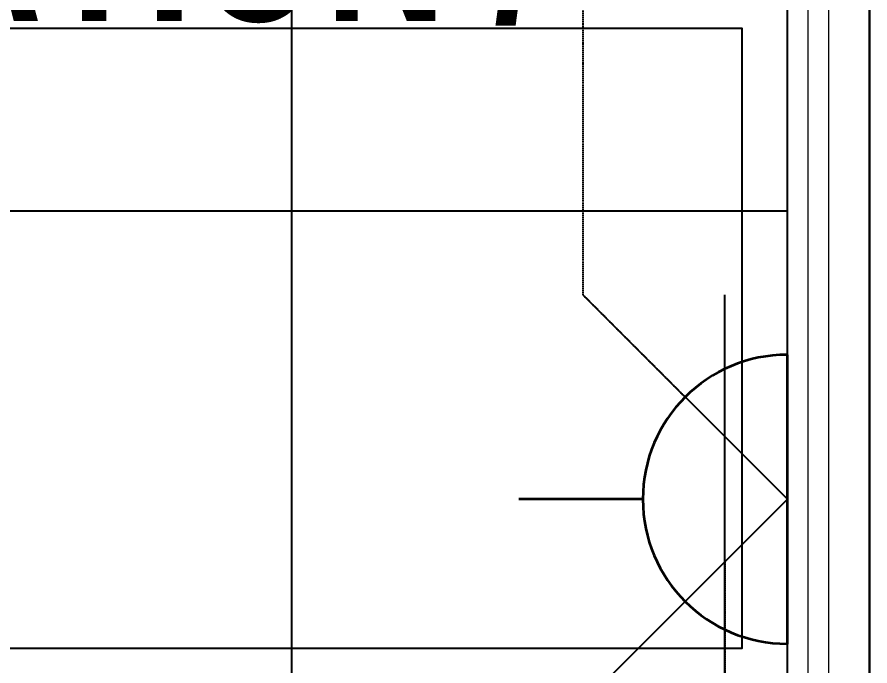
# Model space of a CAD drawing. Extents: x -12260 to 57327, y -29287 to 19916.
# Drawn here: x 41843 to 42876, y -7591 to -6805 of the extents above; entities that cross this region are included whole.
import ezdxf
from ezdxf.enums import TextEntityAlignment as Align

# ---------------------------------------------------------------- set-up
doc = ezdxf.new("R2010")
doc.units = 0
doc.header["$LTSCALE"] = 0.25
doc.linetypes.add('DASHDOT', pattern=[25.4, 12.7, -6.35, 0, -6.35])
doc.linetypes.add('HIDDEN', pattern=[9.525, 6.35, -3.175])
for name, color, linetype, lineweight in [('01-First Floor-FUR$0$72_EGR_BASE_TEXT', 252, 'Continuous', 5), ('01-First Floor-FUR$0$Aluminum', 251, 'Continuous', 5), ('01-First Floor-FUR$0$LOADING', 253, 'Continuous', 5), ('01-First Floor-FUR$0$Walls', 251, 'Continuous', 5), ('E-LITE-CLNG-CNDT', 6, 'DASHDOT', 35), ('E-LITE-EXIT-NUMB', 6, 'Continuous', 25), ('E-POWR-FLOR-CNDT', 6, 'HIDDEN', 25), ('E-POWR-WALL @ 100', 4, 'Continuous', 35)]:
    doc.layers.add(name, color=color, linetype=linetype, lineweight=lineweight)
doc.layers.add('01-First Floor-FUR$0$FALSE CEILING', color=251, linetype='Continuous')
doc.styles.add('01-First Floor-FUR$0$X3G_ENTITY_9EC9', font='swisscl.ttf', dxfattribs={"height": 0.2})
doc.styles.add('DC_SIMPLEX', font='SIMPLEX.shx', dxfattribs={"width": 0.7})

# ---------------------------------------------------------------- blocks, each defined once
blk = doc.blocks.new('01-First Floor-FUR$0$A$C37be4daf')
at = {"layer": '01-First Floor-FUR$0$Aluminum'}
for p, q in [((1416, 598.2), (216, 598.2)), ((241, 498.2), (241, 598.2)), ((291, 548.2), (291, 598.2)), ((1341, 548.2), (1341, 598.2)), ((1391, 498.2), (1391, 598.2)), ((291, 573.2), (1341, 573.2)), ((1391, 548.2), (241, 548.2)), ((1416, 498.2), (216, 498.2))]:
    blk.add_line(p, q, dxfattribs=at)
at = {"layer": '01-First Floor-FUR$0$Walls'}
for p, q in [((216, 498.2), (216, 598.2)), ((1416, 498.2), (1416, 598.2))]:
    blk.add_line(p, q, dxfattribs=at)
blk = doc.blocks.new('01-First Floor-FUR')
at = {"layer": '01-First Floor-FUR$0$FALSE CEILING', "linetype": 'Continuous'}
for p, q in [((42176, -9440), (42176, -6200)), ((38576, -7040), (42776, -7040))]:
    blk.add_line(p, q, dxfattribs=at)
at = {"layer": '01-First Floor-FUR$0$FALSE CEILING'}
for points in [[(42876, -2710), (44676, -2710), (44675.1, -12835.7), (42875.1, -12835.7)], [(38576, -9440), (42776, -9440), (42776, -6200), (38576, -6200)]]:
    blk.add_lwpolyline(points, close=True, dxfattribs=at)
at = {"layer": '01-First Floor-FUR$0$FALSE CEILING', "elevation": 0}
blk.add_lwpolyline([(41221.1, -6819.4), (41221.1, -7569.4), (42721.1, -7569.4), (42721.1, -6819.4)], close=True, dxfattribs=at)
at = {"layer": '01-First Floor-FUR$0$LOADING', "elevation": 0}
blk.add_lwpolyline([(41221.1, -6819.4), (41221.1, -7569.4), (42721.1, -7569.4), (42721.1, -6819.4)], close=True, dxfattribs=at)
at = {"layer": '01-First Floor-FUR$0$Walls'}
for p, q in [((42876, -5460), (42876, -8320)), ((42776, -6200), (42776, -8320))]:
    blk.add_line(p, q, dxfattribs=at)
at = {"rotation": 90}
blk.add_blockref('01-First Floor-FUR$0$A$C37be4daf', (43374.2, -8076), dxfattribs=at)
at = {"layer": '01-First Floor-FUR$0$72_EGR_BASE_TEXT', "insert": (40530.2, -6610), "char_height": 200, "width": 4223.97, "attachment_point": 2, "style": '01-First Floor-FUR$0$X3G_ENTITY_9EC9'}
blk.add_mtext('{\\fSwis721 LtCn BT|b1|i0|c0|p34;EAR, NOSE, THROAT CONSULTATION / EXAMINATION ROOM}', dxfattribs=at)
blk = doc.blocks.new('*U26')
blk.add_line((0, -1.75), (0, -3.25))
blk.add_lwpolyline([(-1.75, 0, 1), (1.75, 0)], format="xyb", close=True)
at = {"layer": 'Defpoints'}
for p, q in [((-2.475, -2.475), (0, 0)), ((2.475, -2.475), (0, 0)), ((2.475, -0.758), (-2.475, -0.758))]:
    blk.add_line(p, q, dxfattribs=at)
at = {"layer": 'E-LITE-EXIT-NUMB', "style": 'DC_SIMPLEX', "width": 0.7, "flags": 8}
blk.add_attdef('TYPE', text='', height=2, rotation=360, dxfattribs=at).set_placement((-2.682, 5.238), align=Align.RIGHT)
blk.add_attdef('CIRCUIT', (2.682, 5.238), '', height=2, rotation=360, dxfattribs=at)

msp = doc.modelspace()

# ---------------------------------------------------------------- linework, layer by layer
at = {"layer": 'E-POWR-FLOR-CNDT'}
msp.add_lwpolyline([(39352.9, -6340), (39460.4, -6447.5), (42428.5, -6447.5, -0.414214), (42528.5, -6547.5), (42528.5, -7141.7), (42652.3, -7265.4)], format="xyb", dxfattribs=at)
msp.add_lwpolyline([(42700.2, -7465), (42700.2, -7882.6)], dxfattribs=at)

# ---------------------------------------------------------------- block references
at = {"layer": 'E-LITE-CLNG-CNDT'}
msp.add_blockref('01-First Floor-FUR', (0, 0), dxfattribs=at)
at = {"layer": 'E-POWR-WALL @ 100', "xscale": 100, "yscale": 100, "zscale": 100, "rotation": 270}
msp.add_blockref('*U26', (42776, -7389.2), dxfattribs=at)

doc.saveas('drawing.dxf')
